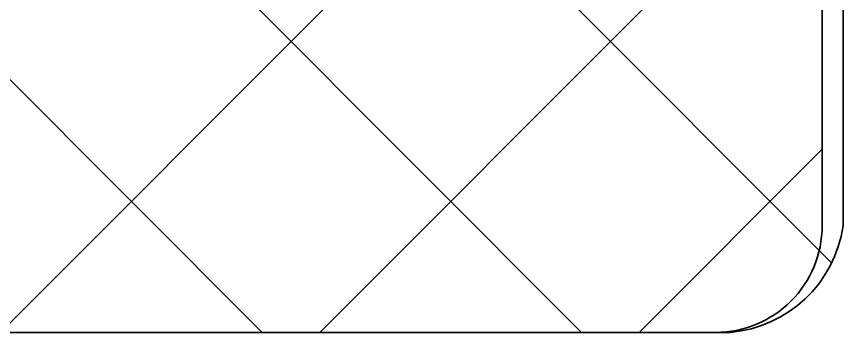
# Model space of a CAD drawing. Header units: centimetres. Extents: x -20963 to 233486, y -95276 to 159172.
# Drawn here: x 106234.253 to 106238.136, y 31742.236 to 31743.718 of the extents above; entities that cross this region are included whole.
import ezdxf

# ---------------------------------------------------------------- set-up
doc = ezdxf.new("R2010")
doc.units = ezdxf.units.CM
doc.header["$LTSCALE"] = 10
doc.header["$MEASUREMENT"] = 0
doc.linetypes.add('DASHDOT2', pattern=[0.5, 0.25, -0.125, 0, -0.125])
doc.layers.add('006 plans$0$$glazing$0$Hatch', color=89, linetype='Continuous', lineweight=13)
doc.layers.add('006 plans$0$$glazing$0$Timber', color=42, linetype='Continuous', lineweight=35)
doc.layers.add('A-MA-DEMISE LINE', color=10, linetype='DASHDOT2')
doc.layers.add('LP-DIMENSION_INT_100', color=51, linetype='Continuous')

# ---------------------------------------------------------------- blocks, each defined once
blk = doc.blocks.new('006 plans$0$$glazing$0$SPF2_MULLION')
at = {"layer": '006 plans$0$$glazing$0$Hatch'}
h = blk.add_hatch(dxfattribs=at)
h.set_pattern_fill('JIS_WOOD', color=256, scale=15, style=0)
h.set_pattern_definition([(45, (-3416.386, -1551.975), (-7.5, 7.5), [])])
edge = h.paths.add_edge_path()
edge.add_line((-37.85, 11.079), (-37.85, 55.079))
edge.add_arc((-32.85, 55.079), 5, 90, 180, ccw=False)
edge.add_line((-32.85, 60.079), (32.85, 60.079))
edge.add_arc((32.332, 54.222), 5.879, 8.3766, 84.9448, ccw=False)
edge.add_line((38.149, 55.079), (38.161, 11.079))
edge.add_line((38.161, 11.079), (23.59, 11.079))
edge.add_line((23.59, 11.079), (23.59, 26.994))
edge.add_line((23.59, 26.994), (-22.59, 26.994))
edge.add_line((-22.59, 26.994), (-22.59, 11.079))
edge.add_line((-22.59, 11.079), (-37.85, 11.079))
at = {"layer": '006 plans$0$$glazing$0$Timber'}
blk.add_lwpolyline([(-37.85, 11.079), (-37.85, 55.079, -0.414214), (-32.85, 60.079), (32.85, 60.079, -0.347103), (38.149, 55.079), (38.161, 11.079), (23.59, 11.079), (23.59, 26.994), (-22.59, 26.994), (-22.59, 11.079)], format="xyb", close=True, dxfattribs=at)
blk = doc.blocks.new('006 plans$0$$glazing$0$SPF1_MULLION')
at = {"layer": '006 plans$0$$glazing$0$Hatch'}
h = blk.add_hatch(dxfattribs=at)
h.set_pattern_fill('JIS_WOOD', color=256, scale=15, style=0)
h.set_pattern_definition([(45, (-3416.731, -1551.975), (-7.5, 7.5), [])])
edge = h.paths.add_edge_path()
edge.add_line((-37.85, 11.079), (-37.85, 55.079))
edge.add_arc((-32.85, 55.079), 5, 90, 180, ccw=False)
edge.add_line((-32.85, 60.079), (32.85, 60.079))
edge.add_arc((32.332, 54.222), 5.879, 8.3766, 84.9448, ccw=False)
edge.add_line((38.149, 55.079), (38.161, 11.079))
edge.add_line((38.161, 11.079), (23.245, 11.079))
edge.add_line((23.245, 11.079), (23.245, 26.994))
edge.add_line((23.245, 26.994), (-22.935, 26.994))
edge.add_line((-22.935, 26.994), (-22.935, 11.079))
edge.add_line((-22.935, 11.079), (-37.85, 11.079))
at = {"layer": '006 plans$0$$glazing$0$Timber'}
blk.add_lwpolyline([(-37.85, 11.079), (-37.85, 55.079, -0.414214), (-32.85, 60.079), (32.85, 60.079, -0.347103), (38.149, 55.079), (38.161, 11.079), (23.245, 11.079), (23.245, 26.994), (-22.935, 26.994), (-22.935, 11.079)], format="xyb", close=True, dxfattribs=at)
blk = doc.blocks.new('gfgf')
at = {"rotation": 180}
blk.add_blockref('006 plans$0$$glazing$0$SPF2_MULLION', (398408.032, 244799.999), dxfattribs=at)
at = {"extrusion": (0, 0, -1), "zscale": -1, "rotation": 179.9995241746047}
blk.add_blockref('006 plans$0$$glazing$0$SPF1_MULLION', (-398408.723, 244800), dxfattribs=at)
blk = doc.blocks.new('PLAN')
at = {"layer": 'A-MA-DEMISE LINE', "color": 4, "xscale": 0.1, "yscale": 0.1, "zscale": 0.1}
blk.add_blockref('gfgf', (62317.3811, 7268.2442, 0), dxfattribs=at)

msp = doc.modelspace()

# ---------------------------------------------------------------- block references
at = {"layer": 'LP-DIMENSION_INT_100', "color": 2}
msp.add_blockref('PLAN', (4076.0669, 0), dxfattribs=at)

doc.saveas('drawing.dxf')
